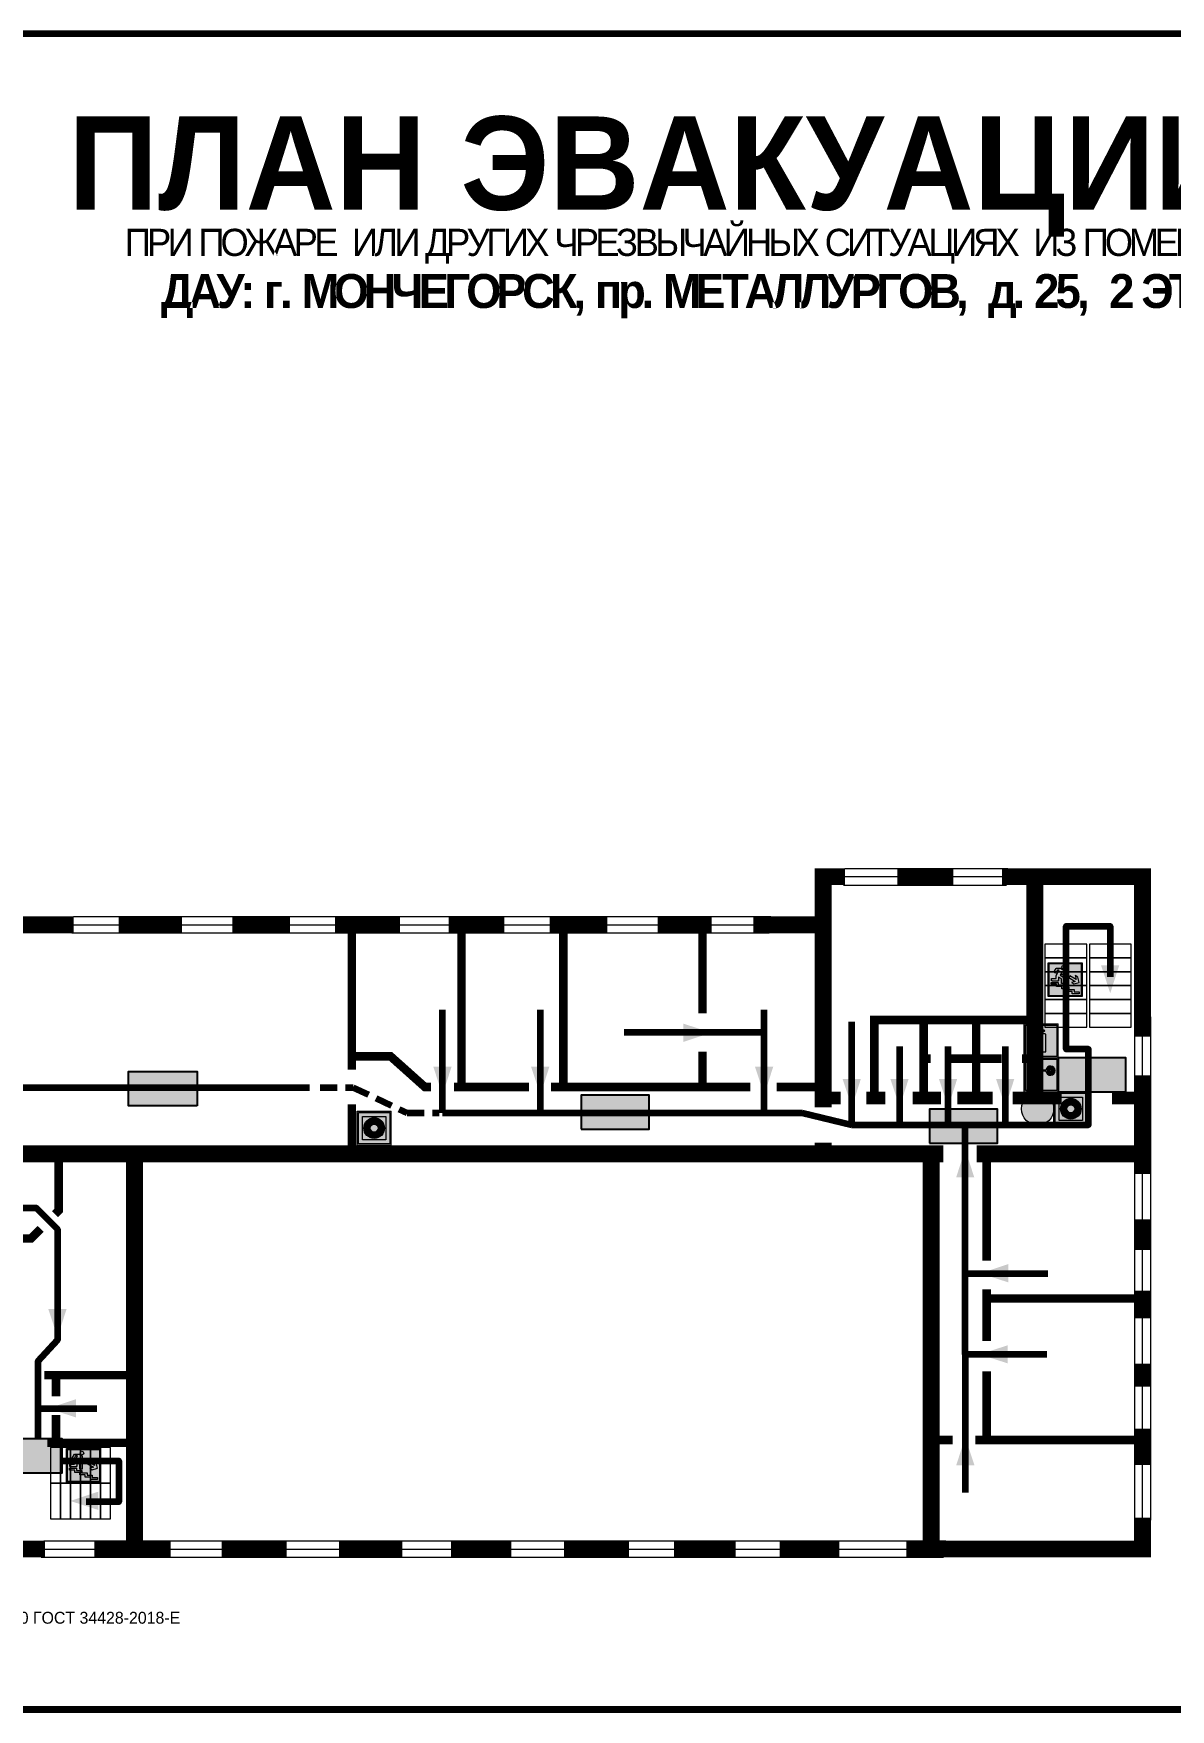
# Model space of a CAD drawing. Header units: millimetres. Extents: x 13810 to 67229, y 12374 to 21950.
# Drawn here: x 24440.5 to 24708.5, y 20267 to 20662 of the extents above; entities that cross this region are included whole.
import ezdxf

# ---------------------------------------------------------------- set-up
doc = ezdxf.new("R2010")
doc.units = ezdxf.units.MM
doc.linetypes.add('{ Wide Dash }', pattern=[12, 4, -2, 4, -2])
doc.layers.add('План_Штампы', color=7, linetype='Continuous')
doc.styles.add('обычный', font='arial.ttf')

# ---------------------------------------------------------------- blocks, each defined once
blk = doc.blocks.new('A$C7B4425F7')
at = {"true_color": 0xffffff}
blk.add_hatch(color=7, dxfattribs=at).paths.add_polyline_path([(0, 0), (-16, 0), (-16, -8), (0, -8)])
h = blk.add_hatch(color=126)
h.paths.add_polyline_path([(-0.2, -0.2), (-15.8, -0.2), (-15.8, -7.8), (-0.2, -7.8)])
h.paths.add_polyline_path([(-11.76, -2.03), (-11.76, -3.66), (-11.17, -3.66, -0.568275), (-11.17, -6.18), (-12.58, -6.18), (-12.58, -2.03)], flags=16)
h.paths.add_polyline_path([(-13.33, -4.12, -0.495768), (-13.59, -6.18), (-15.03, -6.18), (-15.03, -2.03), (-13.59, -2.03, -0.487973)], flags=16)
h.paths.add_polyline_path([(-10.25, -2.03), (-9.48, -2.03), (-9.48, -6.18), (-10.25, -6.18)], flags=16)
h.paths.add_polyline_path([(-13.84, -3.69), (-14.24, -3.69), (-14.24, -3.03), (-13.9, -3.03, -0.692621)], flags=0)
h.paths.add_polyline_path([(-9.15, -2.03), (-8.4, -2.03), (-8.04, -3.07), (-7.68, -2.03), (-6.93, -2.03), (-7.64, -4.1), (-6.93, -6.18), (-7.68, -6.18), (-8.04, -5.14), (-8.4, -6.18), (-9.15, -6.18), (-8.44, -4.1)], flags=16)
h.paths.add_polyline_path([(-11.76, -4.46), (-11.42, -4.46, -0.692621), (-11.36, -5.12), (-11.76, -5.12)], flags=0)
h.paths.add_polyline_path([(-13.9, -5.2), (-14.24, -5.2), (-14.24, -4.55), (-13.84, -4.55, -0.708038)], flags=0)
edge = h.paths.add_edge_path(flags=16)
edge.add_ellipse((-5.51, -4.08), major_axis=(0, 2.05), ratio=0.586184, start_angle=0, end_angle=360)
edge = h.paths.add_edge_path(flags=0)
edge.add_ellipse((-5.51, -4.08), major_axis=(0, 1.14), ratio=0.454828, start_angle=0, end_angle=360)
h.paths.add_polyline_path([(-4.13, -4.96, 0.377264), (-3.48, -4.52, 0.0555), (-3.16, -2.03), (-1.66, -2.03), (-1.66, -4.96), (-0.96, -4.96), (-0.96, -7.01), (-1.75, -7.01), (-1.75, -6.18), (-3.3, -6.18), (-3.3, -7.02), (-4.13, -7.02)], flags=16)
h.paths.add_polyline_path([(-2.73, -2.91), (-2.28, -2.91), (-2.28, -4.96), (-3.05, -4.96, 0.079136)], flags=0)
at = {"color": 126}
blk.add_lwpolyline([(-16, -8), (0, -8), (0, 0), (-16, 0)], close=True, dxfattribs=at)
blk = doc.blocks.new('вниз')
at = {"lineweight": 0, "true_color": 0xffffff}
h = blk.add_hatch(color=7, dxfattribs=at)
h.dxf.hatch_style = 1
h.paths.add_polyline_path([(40994.51, -4472.22), (40986.51, -4472.22), (40986.51, -4480.22), (40994.51, -4480.22)])
h.paths.add_polyline_path([(40994.31, -4472.42), (40994.31, -4480.01), (40986.71, -4480.01), (40986.71, -4472.42)], flags=16)
h.paths.add_polyline_path([(40988.43, -4473.53), (40989.43, -4473.53), (40990.19, -4473.96), (40990.19, -4474.6), (40991, -4474.6), (40991, -4475.06), (40989.73, -4475.06), (40989.73, -4474.46), (40989.3, -4475.18), (40990.17, -4475.7), (40990.17, -4477.11), (40989.63, -4477.11), (40989.63, -4476.01), (40988.94, -4475.59), (40988.94, -4476.46), (40988.94, -4476.46), (40987.47, -4476.46), (40987.26, -4476.46), (40987.26, -4475.92), (40988.4, -4475.92), (40988.4, -4475.2), (40989.1, -4473.99), (40988.66, -4473.99), (40988.24, -4474.7), (40987.86, -4474.47), (40988.41, -4473.56)], flags=0)
h.paths.add_polyline_path([(40990.55, -4473.29, -1), (40989.69, -4473.29, -1)], flags=0)
h.paths.add_polyline_path([(40988.85, -4476.89), (40988.85, -4477.43), (40990.1, -4477.43), (40990.1, -4477.99), (40991.34, -4477.99), (40991.34, -4478.54), (40992.59, -4478.54), (40992.59, -4479.09), (40993.83, -4479.09), (40993.83, -4479.52), (40992.17, -4479.52), (40992.17, -4478.97), (40990.91, -4478.97), (40990.91, -4478.41), (40989.68, -4478.41), (40989.68, -4477.86), (40988.43, -4477.86), (40988.43, -4477.31), (40987.6, -4477.31), (40987.18, -4477.31), (40987.18, -4476.89)], flags=0)
h.paths.add_polyline_path([(40991.61, -4475.33), (40993.12, -4476.2), (40992.9, -4475.27), (40993.48, -4475.6), (40993.83, -4476.88), (40992.56, -4477.22), (40991.97, -4476.88), (40992.9, -4476.61), (40991.38, -4475.74), (40991.58, -4475.39)], flags=0)
h.paths.add_polyline_path([(40990.19, -4473.96), (40989.43, -4473.53), (40988.43, -4473.53), (40988.41, -4473.56), (40987.86, -4474.47), (40988.24, -4474.7), (40988.66, -4473.99), (40989.1, -4473.99), (40988.4, -4475.2), (40988.4, -4475.92), (40987.26, -4475.92), (40987.26, -4476.46), (40987.47, -4476.46), (40988.94, -4476.46), (40988.94, -4476.27), (40988.94, -4475.59), (40989.63, -4476.01), (40989.63, -4477.11), (40990.17, -4477.11), (40990.17, -4475.7), (40989.3, -4475.18), (40989.73, -4474.46), (40989.73, -4475.06), (40991, -4475.06), (40991, -4474.6), (40990.19, -4474.6)], flags=0)
h.paths.add_polyline_path([(40990.55, -4473.29, 1), (40989.69, -4473.29, 1)], flags=0)
h.paths.add_polyline_path([(40991.61, -4475.33), (40991.58, -4475.39), (40991.38, -4475.74), (40992.9, -4476.61), (40991.97, -4476.88), (40992.56, -4477.22), (40993.83, -4476.88), (40993.48, -4475.6), (40992.9, -4475.27), (40993.12, -4476.2)], flags=0)
h.paths.add_polyline_path([(40990.1, -4477.43), (40988.85, -4477.43), (40988.85, -4476.89), (40987.18, -4476.89), (40987.18, -4477.31), (40987.6, -4477.31), (40988.43, -4477.31), (40988.43, -4477.86), (40989.68, -4477.86), (40989.68, -4478.41), (40990.91, -4478.41), (40990.91, -4478.97), (40992.17, -4478.97), (40992.17, -4479.52), (40993.83, -4479.52), (40993.83, -4479.09), (40992.59, -4479.09), (40992.59, -4478.54), (40991.34, -4478.54), (40991.34, -4477.99), (40990.1, -4477.99)], flags=0)
at = {"lineweight": 0}
h = blk.add_hatch(color=126, dxfattribs=at)
h.dxf.hatch_style = 1
h.paths.add_polyline_path([(40994.31, -4472.42), (40986.71, -4472.42), (40986.71, -4480.01), (40994.31, -4480.01)])
h.paths.add_polyline_path([(40988.43, -4473.53), (40989.43, -4473.53), (40990.19, -4473.96), (40990.19, -4474.6), (40991, -4474.6), (40991, -4475.06), (40989.73, -4475.06), (40989.73, -4474.46), (40989.3, -4475.18), (40990.17, -4475.7), (40990.17, -4477.11), (40989.63, -4477.11), (40989.63, -4476.01), (40988.94, -4475.59), (40988.94, -4476.46), (40988.94, -4476.46), (40987.47, -4476.46), (40987.26, -4476.46), (40987.26, -4475.92), (40988.4, -4475.92), (40988.4, -4475.2), (40989.1, -4473.99), (40988.66, -4473.99), (40988.24, -4474.7), (40987.86, -4474.47), (40988.41, -4473.56)], flags=16)
h.paths.add_polyline_path([(40990.55, -4473.29, -1), (40989.69, -4473.29, -1)], flags=16)
h.paths.add_polyline_path([(40988.85, -4476.89), (40988.85, -4477.43), (40990.1, -4477.43), (40990.1, -4477.99), (40991.34, -4477.99), (40991.34, -4478.54), (40992.59, -4478.54), (40992.59, -4479.09), (40993.83, -4479.09), (40993.83, -4479.52), (40992.17, -4479.52), (40992.17, -4478.97), (40990.91, -4478.97), (40990.91, -4478.41), (40989.68, -4478.41), (40989.68, -4477.86), (40988.43, -4477.86), (40988.43, -4477.31), (40987.6, -4477.31), (40987.18, -4477.31), (40987.18, -4476.89)], flags=16)
h.paths.add_polyline_path([(40991.61, -4475.33), (40993.12, -4476.2), (40992.9, -4475.27), (40993.48, -4475.6), (40993.83, -4476.88), (40992.56, -4477.22), (40991.97, -4476.88), (40992.9, -4476.61), (40991.38, -4475.74), (40991.58, -4475.39)], flags=16)
at = {"lineweight": 0, "true_color": 0xffffff}
h = blk.add_hatch(color=7, dxfattribs=at)
h.dxf.hatch_style = 1
h.paths.add_polyline_path([(40989.73, -4474.46), (40989.73, -4475.06), (40991, -4475.06), (40991, -4474.6), (40990.19, -4474.6), (40990.19, -4473.96), (40989.43, -4473.53), (40988.43, -4473.53), (40988.41, -4473.56), (40987.86, -4474.47), (40988.24, -4474.7), (40988.66, -4473.99), (40989.1, -4473.99), (40988.4, -4475.2), (40988.4, -4475.92), (40987.26, -4475.92), (40987.26, -4476.46), (40987.47, -4476.46), (40988.94, -4476.46), (40988.94, -4475.59), (40989.63, -4476.01), (40989.63, -4477.11), (40990.17, -4477.11), (40990.17, -4475.7), (40989.3, -4475.18)])
h.paths.add_polyline_path([(40989.69, -4473.29, 1), (40990.55, -4473.29, 1)])
h.paths.add_polyline_path([(40991.61, -4475.33), (40991.58, -4475.39), (40991.38, -4475.74), (40992.9, -4476.61), (40991.97, -4476.88), (40992.56, -4477.22), (40993.83, -4476.88), (40993.48, -4475.6), (40992.9, -4475.27), (40993.12, -4476.2)])
h.paths.add_polyline_path([(40990.1, -4477.43), (40988.85, -4477.43), (40988.85, -4476.89), (40987.18, -4476.89), (40987.18, -4477.31), (40987.6, -4477.31), (40988.43, -4477.31), (40988.43, -4477.86), (40989.68, -4477.86), (40989.68, -4478.41), (40990.91, -4478.41), (40990.91, -4478.97), (40992.17, -4478.97), (40992.17, -4479.52), (40993.83, -4479.52), (40993.83, -4479.09), (40992.59, -4479.09), (40992.59, -4478.54), (40991.34, -4478.54), (40991.34, -4477.99), (40990.1, -4477.99)])
at = {"color": 126, "lineweight": 0}
for points in [[(40986.51, -4472.22), (40994.51, -4472.22), (40994.51, -4480.22), (40986.51, -4480.22)], [(40986.71, -4472.42), (40994.31, -4472.42), (40994.31, -4480.01), (40986.71, -4480.01)]]:
    blk.add_lwpolyline(points, close=True, dxfattribs=at)
for points in [[(40987.47, -4476.46), (40987.26, -4476.46), (40987.26, -4475.92), (40988.4, -4475.92), (40988.4, -4475.2), (40989.1, -4473.99), (40988.66, -4473.99), (40988.24, -4474.7), (40987.86, -4474.47), (40988.41, -4473.56), (40988.43, -4473.53), (40989.43, -4473.53), (40990.19, -4473.96), (40990.19, -4474.6), (40991, -4474.6), (40991, -4475.06), (40989.73, -4475.06), (40989.73, -4474.46), (40989.3, -4475.18), (40990.17, -4475.7), (40990.17, -4477.11), (40989.63, -4477.11), (40989.63, -4476.01), (40988.94, -4475.59), (40988.94, -4476.46)], [(40991.58, -4475.39), (40991.38, -4475.74), (40992.9, -4476.61), (40991.97, -4476.88), (40992.56, -4477.22), (40993.83, -4476.88), (40993.48, -4475.6), (40992.9, -4475.27), (40993.12, -4476.2), (40991.61, -4475.33), (40991.58, -4475.39)], [(40987.6, -4477.31), (40987.18, -4477.31), (40987.18, -4476.89), (40988.85, -4476.89), (40988.85, -4477.43), (40990.1, -4477.43), (40990.1, -4477.99), (40991.34, -4477.99), (40991.34, -4478.54), (40992.59, -4478.54), (40992.59, -4479.09), (40993.83, -4479.09), (40993.83, -4479.52), (40992.17, -4479.52), (40992.17, -4478.97), (40990.91, -4478.97), (40990.91, -4478.41), (40989.68, -4478.41), (40989.68, -4477.86), (40988.43, -4477.86), (40988.43, -4477.31), (40987.6, -4477.31)], [(40987.47, -4476.46), (40988.94, -4476.46), (40988.94, -4476.27)]]:
    blk.add_lwpolyline(points, dxfattribs=at)
blk.add_circle((40990.12, -4473.29), 0.432, dxfattribs=at)
blk = doc.blocks.new('A$C32E8229D')
at = {"true_color": 0xffffff}
blk.add_hatch(color=7, dxfattribs=at).paths.add_polyline_path([(0, 0), (0, -8), (16, -8), (16, 0)])
h = blk.add_hatch(color=126)
h.paths.add_polyline_path([(0.2, -0.2), (15.8, -0.2), (15.8, -7.8), (0.2, -7.8)])
h.paths.add_polyline_path([(13.49, -2.05), (12.08, -2.05), (11.37, -2.63, 0.162397), (11.29, -2.84), (11.29, -3.63), (10.35, -3.63), (10.35, -4.05), (11.68, -4.05), (11.68, -3.48), (12.26, -4.28), (11.29, -5.1), (11.29, -6.78), (11.85, -6.78), (11.85, -5.44), (12.8, -4.64), (12.8, -5.94), (14.46, -5.94), (14.46, -5.39), (13.45, -5.39), (13.45, -3.97), (12.46, -2.59), (13.15, -2.59), (13.69, -3.34), (14.18, -3)], flags=16)
h.paths.add_polyline_path([(10.74, -1.82, 1), (11.8, -1.82, 1)], flags=16)
h.paths.add_polyline_path([(9.39, -3.59), (5.99, -3.59), (6.56, -3.03), (5.91, -3.03), (5.1, -3.83), (5.91, -4.64), (6.56, -4.64), (5.99, -4.09), (9.39, -4.09)], flags=16)
h.paths.add_polyline_path([(4.29, -1.08), (1.72, -1.08), (1.72, -6.6), (4.29, -6.6)], flags=16)
at = {"color": 126}
blk.add_lwpolyline([(16, -8), (0, -8), (0, 0), (16, 0)], close=True, dxfattribs=at)
blk = doc.blocks.new('A$C54414219')
at = {"true_color": 0xffffff}
h = blk.add_hatch(color=7, dxfattribs=at)
h.paths.add_polyline_path([(2.39, -9.45), (2.39, -18.3), (11.23, -18.3), (11.23, -9.45)], flags=0)
h.paths.add_polyline_path([(10.71, -13.87, -1), (2.92, -13.87, -1)], flags=0)
h.paths.add_polyline_path([(8.3, -13.87, -1), (5.33, -13.87, -1)], flags=0)
h.paths.add_polyline_path([(0.41, -7.47), (0.41, -20.27), (13.21, -20.27), (13.21, -7.47)])
h.paths.add_polyline_path([(0.92, -19.77), (12.71, -19.77), (12.71, -7.98), (0.92, -7.98)], flags=16)
h.paths.add_polyline_path([(11.23, -9.45), (11.23, -18.3), (2.39, -18.3), (2.39, -9.45)], flags=0)
at = {"lineweight": 5}
h = blk.add_hatch(color=242, dxfattribs=at)
h.paths.add_polyline_path([(12.71, -7.98), (0.92, -7.98), (0.92, -19.77), (12.71, -19.77)])
h.paths.add_polyline_path([(11.23, -18.3), (2.39, -18.3), (2.39, -9.45), (11.23, -9.45)], flags=16)
h.paths.add_polyline_path([(10.71, -13.87, -1), (2.92, -13.87, -1)], flags=0)
h.paths.add_polyline_path([(8.3, -13.87, -1), (5.33, -13.87, -1)], flags=0)
at = {"true_color": 0xffffff}
h = blk.add_hatch(color=7, dxfattribs=at)
h.paths.add_polyline_path([(2.39, -9.45), (2.39, -18.3), (11.23, -18.3), (11.23, -9.45)])
h.paths.add_polyline_path([(10.71, -13.87, -1), (2.92, -13.87, -1)], flags=16)
h.paths.add_polyline_path([(8.3, -13.87, -1), (5.33, -13.87, -1)], flags=0)
at = {"lineweight": 5}
h = blk.add_hatch(color=242, dxfattribs=at)
h.paths.add_polyline_path([(2.92, -13.87, 1), (10.71, -13.87, 1)])
h.paths.add_polyline_path([(8.3, -13.87, -1), (5.33, -13.87, -1)], flags=16)
at = {"color": 242, "lineweight": 5}
for p, q in [((0.41, -20.27), (0.41, -7.47)), ((0.41, -7.47), (13.21, -7.47)), ((0.41, -7.47), (13.21, -7.47)), ((13.21, -20.27), (13.21, -7.47)), ((0.41, -20.27), (13.21, -20.27))]:
    blk.add_line(p, q, dxfattribs=at)
for points in [[(0.92, -7.98), (12.71, -7.98), (12.71, -19.77), (0.92, -19.77)], [(2.39, -9.45), (11.23, -9.45), (11.23, -18.3), (2.39, -18.3)]]:
    blk.add_lwpolyline(points, close=True, dxfattribs=at)
for radius in [3.89, 1.49]:
    blk.add_circle((6.81, -13.87), radius, dxfattribs=at)
blk = doc.blocks.new('A$C7B8C2D5B')
at = {"lineweight": 0}
h = blk.add_hatch(color=5, dxfattribs=at)
h.dxf.hatch_style = 1
h.paths.add_polyline_path([(1.4, -3.02, 1), (-2.11, -3.02, 1)])
at = {"color": 5, "lineweight": 0}
blk.add_circle((-0.36, -3.02), 1.75, dxfattribs=at)
blk = doc.blocks.new('A$C37112FD5')
at = {"true_color": 0xf5f5ff}
h = blk.add_hatch(color=7, dxfattribs=at)
h.dxf.hatch_style = 1
h.paths.add_polyline_path([(12.8, -7.4), (0, -7.4), (0, -20.2), (12.8, -20.2)])
h.paths.add_polyline_path([(12.29, -7.91), (12.29, -19.69), (0.51, -19.69), (0.51, -7.91)], flags=16)
h.paths.add_polyline_path([(4.98, -9.04, -0.42597), (5.17, -9.22), (5.17, -12.25), (5.17, -15.29, -0.432244), (4.98, -15.47), (4.83, -15.47, -0.42597), (4.64, -15.29), (4.64, -12.25), (4.64, -9.22, -0.432244), (4.83, -9.04)], flags=0)
h.paths.add_polyline_path([(4.28, -9.22), (4.28, -12.25), (4.28, -15.29, -0.432244), (4.09, -15.47), (3.94, -15.47, -0.42597), (3.75, -15.29), (3.75, -12.25), (3.75, -9.22, -0.432244), (3.94, -9.04), (4.09, -9.04, -0.42597)], flags=0)
h.paths.add_polyline_path([(5.72, -9.04), (5.87, -9.04, -0.42597), (6.06, -9.22), (6.06, -12.25), (6.06, -15.29, -0.432244), (5.87, -15.47), (5.72, -15.47, -0.42597), (5.53, -15.29), (5.53, -12.25), (5.53, -9.22, -0.432244)], flags=0)
h.paths.add_polyline_path([(6.42, -8.9), (6.5, -8.9, -0.42597), (6.69, -9.08), (6.69, -12.03), (8.21, -12.03, -15.824349), (8.21, -12.47), (6.69, -12.47), (6.69, -15.42, -0.432244), (6.5, -15.6), (6.42, -15.6)], flags=0)
h.paths.add_polyline_path([(3.39, -9.22), (3.39, -12.25), (3.39, -15.29, -0.432244), (3.2, -15.47), (3.05, -15.47, -0.42597), (2.85, -15.29), (2.85, -12.25), (2.85, -9.22, -0.432244), (3.05, -9.04), (3.2, -9.04, -0.42597)], flags=0)
h.paths.add_polyline_path([(2.5, -9.22), (2.5, -16.71), (1.96, -16.71), (1.96, -9.22, -0.432244), (2.15, -9.04), (2.31, -9.04, -0.42597)], flags=0)
h.paths.add_polyline_path([(1.61, -8.9), (1.61, -15.6), (1.57, -15.6, -0.42597), (1.37, -15.42), (1.37, -12.03), (1.37, -9.09, -0.432244), (1.57, -8.9)], flags=0)
h.paths.add_polyline_path([(9.76, -10.81), (9.76, -12.03), (8.49, -12.03, -0.336371)], flags=0)
h.paths.add_polyline_path([(8.49, -12.47), (9.76, -12.47), (9.76, -13.7, -0.336371)], flags=0)
h.paths.add_polyline_path([(10.11, -10.81, -0.336371), (11.38, -12.03), (10.11, -12.03)], flags=0)
h.paths.add_polyline_path([(10.11, -12.47), (11.38, -12.47, -0.336371), (10.11, -13.7)], flags=0)
h.paths.add_polyline_path([(2.5, -16.84), (2.5, -17.05), (1.97, -17.05), (1.97, -16.84)], flags=0)
h.paths.add_polyline_path([(2.5, -17.24, -0.033778), (2.24, -18.6, -0.033778), (1.97, -17.24)], flags=0)
h = blk.add_hatch(color=242)
h.dxf.hatch_style = 1
h.paths.add_polyline_path([(12.29, -7.91), (0.51, -7.91), (0.51, -19.69), (12.29, -19.69)])
h.paths.add_polyline_path([(6.42, -15.6), (6.42, -8.9), (6.5, -8.9, -0.42597), (6.69, -9.08), (6.69, -12.03), (8.21, -12.03, -15.824349), (8.21, -12.47), (6.69, -12.47), (6.69, -15.42, -0.432244), (6.5, -15.6)], flags=16)
h.paths.add_polyline_path([(5.87, -15.47), (5.72, -15.47, -0.42597), (5.53, -15.29), (5.53, -12.25), (5.53, -9.22, -0.432244), (5.72, -9.04), (5.87, -9.04, -0.42597), (6.06, -9.22), (6.06, -12.25), (6.06, -15.29, -0.432244)], flags=16)
h.paths.add_polyline_path([(4.98, -15.47), (4.83, -15.47, -0.42597), (4.64, -15.29), (4.64, -12.25), (4.64, -9.22, -0.432244), (4.83, -9.04), (4.98, -9.04, -0.42597), (5.17, -9.22), (5.17, -12.25), (5.17, -15.29, -0.432244)], flags=16)
h.paths.add_polyline_path([(4.09, -15.47), (3.94, -15.47, -0.42597), (3.75, -15.29), (3.75, -12.25), (3.75, -9.22, -0.432244), (3.94, -9.04), (4.09, -9.04, -0.42597), (4.28, -9.22), (4.28, -12.25), (4.28, -15.29, -0.432244)], flags=16)
h.paths.add_polyline_path([(3.2, -15.47), (3.05, -15.47, -0.42597), (2.85, -15.29), (2.85, -12.25), (2.85, -9.22, -0.432244), (3.05, -9.04), (3.2, -9.04, -0.42597), (3.39, -9.22), (3.39, -12.25), (3.39, -15.29, -0.432244)], flags=16)
h.paths.add_polyline_path([(2.5, -17.05), (1.97, -17.05), (1.97, -16.84), (2.5, -16.84)], flags=16)
h.paths.add_polyline_path([(2.5, -17.24, -0.033778), (2.24, -18.6, -0.033778), (1.97, -17.24)], flags=16)
h.paths.add_polyline_path([(2.5, -16.71), (1.96, -16.71), (1.96, -9.22, -0.432244), (2.15, -9.04), (2.31, -9.04, -0.42597), (2.5, -9.22)], flags=16)
h.paths.add_polyline_path([(1.61, -15.6), (1.57, -15.6, -0.42597), (1.37, -15.42), (1.37, -12.03), (1.37, -9.09, -0.432244), (1.57, -8.9), (1.61, -8.9)], flags=16)
h.paths.add_polyline_path([(8.49, -12.47), (9.76, -12.47), (9.76, -13.7, -0.336371)], flags=0)
h.paths.add_polyline_path([(10.11, -13.7), (10.11, -12.47), (11.38, -12.47, -0.336371)], flags=0)
h.paths.add_polyline_path([(8.49, -12.03, -0.336371), (9.76, -10.81), (9.76, -12.03)], flags=0)
h.paths.add_polyline_path([(10.11, -12.03), (10.11, -10.81, -0.336371), (11.38, -12.03)], flags=0)
h = blk.add_hatch(color=7, dxfattribs=at)
h.dxf.hatch_style = 1
h.paths.add_polyline_path([(1.61, -8.9), (1.57, -8.9, 0.432244), (1.37, -9.09), (1.37, -12.03), (1.37, -15.42, 0.42597), (1.57, -15.6), (1.61, -15.6)])
h.paths.add_polyline_path([(2.5, -9.22, 0.42597), (2.31, -9.04), (2.15, -9.04, 0.432244), (1.96, -9.22), (1.96, -16.71), (2.5, -16.71)])
h.paths.add_polyline_path([(2.5, -16.84), (1.97, -16.84), (1.97, -17.05), (2.5, -17.05)])
h.paths.add_polyline_path([(2.5, -17.24), (1.97, -17.24, 0.033778), (2.24, -18.6, 0.033778)])
h.paths.add_polyline_path([(3.39, -12.25), (3.39, -9.22, 0.42597), (3.2, -9.04), (3.05, -9.04, 0.432244), (2.85, -9.22), (2.85, -12.25), (2.85, -15.29, 0.42597), (3.05, -15.47), (3.2, -15.47, 0.432244), (3.39, -15.29)])
h.paths.add_polyline_path([(4.28, -12.25), (4.28, -9.22, 0.42597), (4.09, -9.04), (3.94, -9.04, 0.432244), (3.75, -9.22), (3.75, -12.25), (3.75, -15.29, 0.42597), (3.94, -15.47), (4.09, -15.47, 0.432244), (4.28, -15.29)])
h.paths.add_polyline_path([(5.17, -12.25), (5.17, -9.22, 0.42597), (4.98, -9.04), (4.83, -9.04, 0.432244), (4.64, -9.22), (4.64, -12.25), (4.64, -15.29, 0.42597), (4.83, -15.47), (4.98, -15.47, 0.432244), (5.17, -15.29)])
h.paths.add_polyline_path([(6.06, -12.25), (6.06, -9.22, 0.42597), (5.87, -9.04), (5.72, -9.04, 0.432244), (5.53, -9.22), (5.53, -12.25), (5.53, -15.29, 0.42597), (5.72, -15.47), (5.87, -15.47, 0.432244), (6.06, -15.29)])
h.paths.add_polyline_path([(6.69, -12.47), (8.21, -12.47, 15.824349), (8.21, -12.03), (6.69, -12.03), (6.69, -9.08, 0.42597), (6.5, -8.9), (6.42, -8.9), (6.42, -15.6), (6.5, -15.6, 0.432244), (6.69, -15.42)])
h.paths.add_polyline_path([(8.49, -12.47), (9.76, -12.47), (9.76, -13.7, -0.336371)], flags=16)
h.paths.add_polyline_path([(8.49, -12.03, -0.336371), (9.76, -10.81), (9.76, -12.03)], flags=16)
h.paths.add_polyline_path([(10.11, -12.47), (11.38, -12.47, -0.336371), (10.11, -13.7)], flags=16)
h.paths.add_polyline_path([(10.11, -12.03), (10.11, -10.81, -0.336371), (11.38, -12.03)], flags=16)
h = blk.add_hatch(color=242)
h.dxf.hatch_style = 1
h.paths.add_polyline_path([(9.76, -10.81, 0.336371), (8.49, -12.03), (9.76, -12.03)])
h.paths.add_polyline_path([(10.11, -10.81), (10.11, -12.03), (11.38, -12.03, 0.336371)])
h.paths.add_polyline_path([(11.38, -12.47), (10.11, -12.47), (10.11, -13.7, 0.336371)])
h.paths.add_polyline_path([(9.76, -12.47), (8.49, -12.47, 0.336371), (9.76, -13.7)])
at = {"color": 242, "lineweight": 5}
for p, q in [((0, -20.2), (0, -7.4)), ((0, -7.4), (12.8, -7.4)), ((1.37, -12.03), (1.37, -9.08)), ((1.37, -12.03), (1.37, -15.42)), ((1.57, -8.9), (1.61, -8.9)), ((1.61, -8.9), (1.61, -15.6)), ((1.96, -16.71), (1.96, -9.22)), ((2.15, -9.04), (2.31, -9.04)), ((2.5, -16.71), (2.5, -9.22)), ((2.85, -12.25), (2.85, -9.22)), ((2.85, -12.25), (2.85, -15.29)), ((3.05, -9.04), (3.2, -9.04)), ((3.39, -12.25), (3.39, -9.22)), ((3.39, -12.25), (3.39, -15.29)), ((3.75, -12.25), (3.75, -9.22)), ((3.75, -12.25), (3.75, -15.29)), ((3.94, -9.04), (4.09, -9.04)), ((4.28, -12.25), (4.28, -9.22)), ((4.28, -12.25), (4.28, -15.29)), ((4.64, -12.25), (4.64, -9.22)), ((4.64, -12.25), (4.64, -15.29)), ((4.83, -9.04), (4.98, -9.04)), ((5.17, -12.25), (5.17, -9.22)), ((5.17, -12.25), (5.17, -15.29)), ((5.53, -12.25), (5.53, -9.22)), ((5.53, -12.25), (5.53, -15.29)), ((5.72, -9.04), (5.87, -9.04)), ((6.06, -12.25), (6.06, -9.22)), ((6.06, -12.25), (6.06, -15.29)), ((6.42, -8.9), (6.42, -15.6)), ((6.5, -8.9), (6.42, -8.9)), ((6.69, -12.03), (6.69, -9.08)), ((8.21, -12.03), (6.69, -12.03)), ((8.21, -12.47), (6.69, -12.47)), ((6.69, -12.47), (6.69, -15.42)), ((9.76, -12.03), (8.49, -12.03)), ((9.76, -12.47), (8.49, -12.47)), ((9.76, -10.81), (9.76, -12.03)), ((9.76, -12.47), (9.76, -13.7)), ((10.11, -10.81), (10.11, -12.03)), ((11.38, -12.03), (10.11, -12.03)), ((11.38, -12.47), (10.11, -12.47)), ((10.11, -12.47), (10.11, -13.7)), ((12.8, -20.2), (12.8, -7.4)), ((1.57, -15.6), (1.61, -15.6)), ((1.96, -16.71), (2.5, -16.71)), ((1.97, -16.84), (2.5, -16.84)), ((1.97, -17.05), (1.97, -16.84)), ((2.5, -17.05), (1.97, -17.05)), ((1.97, -17.24), (2.5, -17.24)), ((2.5, -16.84), (2.5, -17.05)), ((3.05, -15.47), (3.2, -15.47)), ((3.94, -15.47), (4.09, -15.47)), ((4.83, -15.47), (4.98, -15.47)), ((5.72, -15.47), (5.87, -15.47)), ((6.42, -15.6), (6.5, -15.6)), ((0, -20.2), (12.8, -20.2))]:
    blk.add_line(p, q, dxfattribs=at)
blk.add_lwpolyline([(0.51, -7.91), (12.29, -7.91), (12.29, -19.69), (0.51, -19.69)], close=True, dxfattribs=at)
for centre, radius, start, end in [((1.56, -9.09), 0.182, 87.10267, 180.60715), ((2.15, -9.22), 0.182, 87.10267, 180.60715), ((2.32, -9.22), 0.182, 359.39285, 92.89733), ((3.04, -9.22), 0.182, 87.10267, 180.60715), ((3.21, -9.22), 0.182, 359.39285, 92.89733), ((3.93, -9.22), 0.182, 87.10267, 180.60715), ((4.1, -9.22), 0.182, 359.39285, 92.89733), ((4.82, -9.22), 0.182, 87.10267, 180.60715), ((4.99, -9.22), 0.182, 359.39285, 92.89733), ((5.71, -9.22), 0.182, 87.10267, 180.60715), ((5.88, -9.22), 0.182, 359.39285, 92.89733), ((6.51, -9.09), 0.182, 359.39285, 92.89733), ((9.93, -12.25), 1.74, 187.23185, 172.76815), ((9.93, -12.25), 1.46, 96.99266, 171.35851), ((9.93, -12.25), 1.46, 188.64149, 263.00734), ((9.93, -12.25), 1.46, 8.64149, 83.00734), ((9.93, -12.25), 1.46, 276.99266, 351.35851), ((1.56, -15.42), 0.182, 179.39285, 272.89733), ((12.17, -15.98), 10.27, 187.04098, 194.7793), ((-7.7, -15.98), 10.27, 345.2207, 352.95902), ((3.04, -15.29), 0.182, 179.39285, 272.89733), ((3.21, -15.29), 0.182, 267.10267, 0.60715), ((3.93, -15.29), 0.182, 179.39285, 272.89733), ((4.1, -15.29), 0.182, 267.10267, 0.60715), ((4.82, -15.29), 0.182, 179.39285, 272.89733), ((4.99, -15.29), 0.182, 267.10267, 0.60715), ((5.71, -15.29), 0.182, 179.39285, 272.89733), ((5.88, -15.29), 0.182, 267.10267, 0.60715), ((6.51, -15.42), 0.182, 267.10267, 0.60715)]:
    blk.add_arc(centre, radius, start, end, dxfattribs=at)
blk = doc.blocks.new('A$C3AD82952')
at = {"true_color": 0xf5f5ff}
h = blk.add_hatch(color=7, dxfattribs=at)
h.dxf.hatch_style = 1
h.paths.add_polyline_path([(8.21, 8.73, 0.414214), (7.89, 9.05), (7.22, 9.05), (7.22, 9.92), (7.59, 9.92, 1), (7.57, 10.36), (7.22, 10.36), (7.22, 10.6), (6.43, 10.6), (6.43, 10.36), (6.01, 10.36), (4.74, 9.59), (4.74, 8.69), (4.98, 8.73), (4.98, 9.26), (6.12, 9.91), (6.43, 9.91), (6.43, 9.05), (5.76, 9.05, 0.414214), (5.44, 8.73), (5.44, 2.2), (8.21, 2.2)], flags=0)
h.paths.add_polyline_path([(12.8, 12.8), (0, 12.8), (0, 0), (12.8, 0)])
h.paths.add_polyline_path([(0.51, 12.29), (12.29, 12.29), (12.29, 0.51), (0.51, 0.51)], flags=16)
h.paths.add_polyline_path([(4.74, 9.59), (6.01, 10.36), (6.43, 10.36), (6.43, 10.6), (7.22, 10.6), (7.22, 10.36), (7.59, 10.36, -0.94586), (7.59, 9.92), (7.22, 9.92), (7.22, 9.05), (7.89, 9.05, -0.414214), (8.21, 8.73), (8.21, 2.2), (5.44, 2.2), (5.44, 8.73, -0.414214), (5.76, 9.05), (6.43, 9.05), (6.43, 9.91), (6.12, 9.91), (4.98, 9.26), (4.98, 8.73), (4.74, 8.69)], flags=0)
h = blk.add_hatch(color=242)
h.dxf.hatch_style = 1
h.paths.add_polyline_path([(12.29, 12.29), (0.51, 12.29), (0.51, 0.51), (12.29, 0.51)])
h.paths.add_polyline_path([(4.74, 8.69), (4.74, 9.59), (6.01, 10.36), (6.43, 10.36), (6.43, 10.6), (7.22, 10.6), (7.22, 10.36), (7.59, 10.36, -0.94586), (7.59, 9.92), (7.22, 9.92), (7.22, 9.05), (7.89, 9.05, -0.414214), (8.21, 8.73), (8.21, 2.2), (5.44, 2.2), (5.44, 8.73, -0.414214), (5.76, 9.05), (6.43, 9.05), (6.43, 9.91), (6.12, 9.91), (4.98, 9.26), (4.98, 8.73)], flags=16)
h = blk.add_hatch(color=7, dxfattribs=at)
h.dxf.hatch_style = 1
h.paths.add_polyline_path([(8.21, 8.73, 0.414214), (7.89, 9.05), (7.22, 9.05), (7.22, 9.92), (7.59, 9.92, 1), (7.57, 10.36), (7.22, 10.36), (7.22, 10.6), (6.43, 10.6), (6.43, 10.36), (6.01, 10.36), (4.74, 9.59), (4.74, 8.69), (4.98, 8.73), (4.98, 9.26), (6.12, 9.91), (6.43, 9.91), (6.43, 9.05), (5.76, 9.05, 0.414214), (5.44, 8.73), (5.44, 2.2), (8.21, 2.2)])
at = {"color": 242, "lineweight": 5}
for p, q in [((0, 0), (0, 12.8)), ((0, 12.8), (12.8, 12.8)), ((12.8, 0), (12.8, 12.8)), ((6.01, 10.36), (4.74, 9.59)), ((4.74, 9.59), (4.74, 8.69)), ((4.74, 8.69), (4.98, 8.73)), ((4.98, 9.26), (6.12, 9.91)), ((4.98, 8.73), (4.98, 9.26)), ((5.44, 2.2), (5.44, 8.73)), ((5.76, 9.05), (6.43, 9.05)), ((6.01, 10.36), (6.43, 10.36)), ((6.12, 9.91), (6.43, 9.91)), ((7.22, 10.6), (6.43, 10.6)), ((6.43, 10.6), (6.43, 10.36)), ((6.43, 9.91), (6.43, 9.05)), ((7.22, 10.36), (7.22, 10.6)), ((7.59, 10.36), (7.22, 10.36)), ((7.22, 9.05), (7.22, 9.92)), ((7.59, 9.92), (7.22, 9.92)), ((7.89, 9.05), (7.22, 9.05)), ((8.21, 2.2), (8.21, 8.73)), ((0, 0), (12.8, 0)), ((5.44, 2.2), (8.21, 2.2))]:
    blk.add_line(p, q, dxfattribs=at)
blk.add_lwpolyline([(0.51, 12.29), (12.29, 12.29), (12.29, 0.51), (0.51, 0.51)], close=True, dxfattribs=at)
for centre, radius, start, end in [((5.76, 8.73), 0.32, 90, 180), ((7.58, 10.14), 0.223, 273.18746, 86.81254), ((7.89, 8.73), 0.32, 0, 90)]:
    blk.add_arc(centre, radius, start, end, dxfattribs=at)

msp = doc.modelspace()

# ---------------------------------------------------------------- linework, layer by layer
at = {"color": 2, "lineweight": 100}
for points in [[(24287.54, 20661.98), (24887.54, 20661.98), (24887.54, 20266.98), (24287.54, 20266.98)], [(24287.54, 20266.98), (24887.54, 20266.98), (24887.54, 19871.98), (24287.54, 19871.98)]]:
    msp.add_lwpolyline(points, close=True, dxfattribs=at)
at = {"lineweight": 0}
for points, const_width in [([(24449.98, 20451.94), (24434.55, 20451.94), (24434.55, 20481.73)], 4), ([(24631.76, 20463.26), (24626.59, 20463.26), (24626.59, 20408.89)], 4), ([(24657.25, 20463.26), (24644.08, 20463.26)], 4), ([(24701.89, 20425.56), (24701.89, 20463.26), (24668.71, 20463.26)], 4), ([(24676.47, 20463.26), (24676.47, 20411.22)], 4), ([(24460.58, 20451.94), (24475.45, 20451.94)], 4), ([(24487.35, 20451.94), (24500.94, 20451.94)], 4), ([(24511.56, 20451.94), (24526.85, 20451.94)], 4), ([(24538.32, 20451.94), (24551.48, 20451.94)], 4), ([(24562.1, 20451.94), (24575.69, 20451.94)], 4), ([(24587.59, 20451.94), (24600.33, 20451.94)], 4), ([(24610.1, 20451.94), (24626.59, 20451.94)], 4), ([(24515.52, 20451.94), (24515.52, 20417.81)], 2), ([(24541.34, 20413.67), (24541.34, 20452.1)], 2), ([(24565.37, 20413.67), (24565.37, 20452.1)], 2), ([(24598.15, 20431.02), (24598.15, 20452.1)], 2), ([(24515.52, 20420.92), (24524.63, 20420.92), (24532.74, 20413.67), (24534.19, 20413.67)], 2), ([(24598.15, 20413.67), (24598.15, 20422.02)], 2), ([(24662.77, 20397.91), (24701.89, 20397.91), (24701.89, 20416.46)], 4), ([(24539.61, 20413.67), (24557.24, 20413.67)], 2), ([(24562.41, 20413.67), (24609.43, 20413.67)], 2), ([(24615.6, 20413.67), (24626.59, 20413.67)], 2), ([(24515.52, 20409.6), (24515.52, 20397.09)], 2), ([(24630.71, 20411.07), (24626.12, 20411.07)], 3), ([(24641.28, 20411.07), (24636.77, 20411.07)], 3), ([(24654.34, 20411.07), (24647.66, 20411.07)], 3), ([(24666.54, 20411.07), (24658.23, 20411.07)], 3), ([(24682.83, 20411.07), (24671.27, 20411.07)], 3), ([(24701.45, 20411.07), (24694.7, 20411.07)], 3), ([(24626.59, 20400.54), (24626.59, 20397.91)], 4), ([(24398.56, 20397.91), (24654.93, 20397.91)], 4), ([(24464.26, 20397.91), (24464.26, 20304.8)], 4), ([(24652.08, 20397.91), (24652.08, 20304.8)], 4), ([(24701.89, 20393.17), (24701.89, 20397.91)], 4), ([(24665.13, 20372.74), (24665.13, 20396.56)], 2), ([(24701.89, 20375.25), (24701.89, 20382.53)], 4), ([(24665.13, 20353.8), (24665.13, 20366.02)], 2), ([(24701.89, 20359.15), (24701.89, 20365.65)], 4), ([(24665.13, 20363.82), (24700.02, 20363.82)], 2), ([(24696.08, 20363.82), (24702.21, 20363.82)], 2), ([(24701.89, 20343.05), (24701.89, 20348.51)], 4), ([(24443.06, 20345.79), (24463.59, 20345.79), (24445.79, 20345.79), (24445.79, 20340.79)], 2), ([(24665.13, 20330.48), (24665.13, 20346.67)], 2), ([(24445.79, 20336.4), (24445.79, 20329.89)], 2), ([(24701.89, 20324.61), (24701.89, 20333.18)], 4), ([(24443.75, 20329.82), (24463.59, 20329.82)], 2), ([(24653.04, 20330.48), (24657.1, 20330.48)], 2), ([(24662.43, 20330.48), (24697.51, 20330.48)], 2), ([(24697.51, 20330.48), (24701.17, 20330.48)], 2), ([(24406.72, 20327.06), (24434.55, 20327.06), (24434.55, 20304.8), (24443.17, 20304.8)], 4), ([(24646.18, 20304.8), (24701.89, 20304.8), (24701.89, 20312.15)], 4), ([(24454.83, 20304.8), (24472.8, 20304.8)], 4), ([(24484.79, 20304.8), (24500.17, 20304.8)], 4), ([(24512.47, 20304.8), (24527.43, 20304.8)], 4), ([(24538.84, 20304.8), (24553.1, 20304.8)], 4), ([(24565.55, 20304.8), (24580.84, 20304.8)], 4), ([(24591.47, 20304.8), (24605.99, 20304.8)], 4), ([(24616.37, 20304.8), (24630.37, 20304.8)], 4)]:
    msp.add_lwpolyline(points, dxfattribs=dict(at, const_width=const_width))
at = {"color": 126, "lineweight": 100, "true_color": 0x008754}
for points in [[(24377.5, 20471.63), (24377.68, 20413.58), (24505.49, 20413.58)], [(24633.34, 20404.74), (24689.14, 20404.74), (24689.14, 20422.6), (24683.86, 20422.6), (24683.86, 20451.61), (24694.26, 20451.61), (24694.26, 20439.65)], [(24536.9, 20407.6), (24536.9, 20431.89)], [(24559.96, 20407.6), (24559.96, 20431.89)], [(24612.72, 20407.6), (24612.72, 20431.89)], [(24612.72, 20426.5), (24579.7, 20426.5)], [(24633.38, 20404.74), (24633.38, 20429.02)], [(24644.64, 20404.74), (24644.64, 20423.27)], [(24656.08, 20404.74), (24656.08, 20423.27)], [(24669.54, 20404.74), (24669.54, 20423.27)], [(24536.9, 20407.6), (24621.65, 20407.6)], [(24621.65, 20407.6), (24633.34, 20404.74)], [(24660.08, 20350.67), (24660.08, 20404.74)], [(24393.34, 20385.22), (24441.08, 20385.22), (24446.13, 20380.18), (24446.13, 20354.01), (24441.52, 20349.03), (24441.52, 20330.78)], [(24660.08, 20369.77), (24679.51, 20369.77)], [(24679.33, 20350.67), (24660.08, 20350.67), (24660.08, 20318.14)], [(24441.52, 20337.91), (24455.41, 20337.91)], [(24447.25, 20325.56), (24460.56, 20325.56), (24460.56, 20315.9), (24452.91, 20315.9)]]:
    msp.add_lwpolyline(points, dxfattribs=at)
at = {"lineweight": 0}
for points in [[(24631.68, 20465.15), (24670.14, 20465.15)], [(24631.37, 20461.26), (24669.84, 20461.26)], [(24631.76, 20463.26), (24670.22, 20463.26)], [(24449.91, 20453.87), (24614.26, 20453.87)], [(24449.52, 20450.01), (24613.88, 20450.01)], [(24449.98, 20451.94), (24614.34, 20451.94)], [(24700.02, 20311.87), (24700.02, 20430.47)], [(24701.89, 20312.15), (24701.89, 20430.74)], [(24703.82, 20311.63), (24703.82, 20430.23)], [(24442.92, 20306.69), (24655.53, 20306.69)], [(24443.17, 20304.8), (24655.78, 20304.8)], [(24442.31, 20302.89), (24654.92, 20302.89)]]:
    msp.add_lwpolyline(points, dxfattribs=at)
for points in [[(24678.87, 20444.1), (24688.71, 20444.1), (24688.71, 20447.37), (24678.87, 20447.37)], [(24689.38, 20444.1), (24699.22, 20444.1), (24699.22, 20447.37), (24689.38, 20447.37)], [(24678.87, 20440.83), (24688.71, 20440.83), (24688.71, 20444.1), (24678.87, 20444.1)], [(24689.38, 20440.83), (24699.22, 20440.83), (24699.22, 20444.1), (24689.38, 20444.1)], [(24678.87, 20437.57), (24688.71, 20437.57), (24688.71, 20440.83), (24678.87, 20440.83)], [(24678.87, 20434.3), (24688.71, 20434.3), (24688.71, 20437.57), (24678.87, 20437.57)], [(24689.38, 20437.57), (24699.22, 20437.57), (24699.22, 20440.83), (24689.38, 20440.83)], [(24689.38, 20434.3), (24699.22, 20434.3), (24699.22, 20437.57), (24689.38, 20437.57)], [(24678.87, 20431.03), (24688.71, 20431.03), (24688.71, 20434.3), (24678.87, 20434.3)], [(24689.38, 20431.03), (24699.22, 20431.03), (24699.22, 20434.3), (24689.38, 20434.3)], [(24678.87, 20427.76), (24688.71, 20427.76), (24688.71, 20431.03), (24678.87, 20431.03)], [(24689.38, 20427.76), (24699.22, 20427.76), (24699.22, 20431.03), (24689.38, 20431.03)], [(24444.45, 20320.32), (24446.81, 20320.32), (24446.81, 20328.74), (24444.45, 20328.74)], [(24446.81, 20320.32), (24449.17, 20320.32), (24449.17, 20328.74), (24446.81, 20328.74)], [(24449.17, 20320.32), (24451.53, 20320.32), (24451.53, 20328.74), (24449.17, 20328.74)], [(24451.53, 20320.32), (24453.89, 20320.32), (24453.89, 20328.74), (24451.53, 20328.74)], [(24453.89, 20320.32), (24456.25, 20320.32), (24456.25, 20328.74), (24453.89, 20328.74)], [(24456.25, 20320.32), (24458.6, 20320.32), (24458.6, 20328.74), (24456.25, 20328.74)], [(24444.45, 20311.89), (24446.81, 20311.89), (24446.81, 20320.32), (24444.45, 20320.32)], [(24446.81, 20311.89), (24449.17, 20311.89), (24449.17, 20320.32), (24446.81, 20320.32)], [(24449.17, 20311.89), (24451.53, 20311.89), (24451.53, 20320.32), (24449.17, 20320.32)], [(24451.53, 20311.89), (24453.89, 20311.89), (24453.89, 20320.32), (24451.53, 20320.32)], [(24453.89, 20311.89), (24456.25, 20311.89), (24456.25, 20320.32), (24453.89, 20320.32)], [(24456.25, 20311.89), (24458.6, 20311.89), (24458.6, 20320.32), (24456.25, 20320.32)]]:
    msp.add_lwpolyline(points, close=True, dxfattribs=at)
at = {"lineweight": 0, "const_width": 2, "elevation": 2}
for points in [[(24638.64, 20411.07), (24638.64, 20429.46), (24677.67, 20429.46), (24650.3, 20429.46), (24650.3, 20410.42), (24650.3, 20429.46), (24662.67, 20429.46), (24662.67, 20410.42), (24662.67, 20429.46)], [(24650.3, 20420.36), (24651.93, 20420.36)], [(24656.21, 20420.36), (24668.65, 20420.36)], [(24673.47, 20420.36), (24675.96, 20420.36)], [(24445.55, 20383.7), (24446.41, 20384.56), (24446.41, 20397.18)], [(24434.45, 20377.99), (24439.88, 20377.99), (24442.13, 20380.26)]]:
    msp.add_lwpolyline(points, dxfattribs=at)
at = {"color": 126, "linetype": '{ Wide Dash }', "lineweight": 100, "true_color": 0x008754}
msp.add_lwpolyline([(24508.04, 20413.58), (24515.79, 20413.58), (24528.55, 20407.6), (24536.06, 20407.6)], dxfattribs=at)
at = {"layer": 'План_Штампы', "color": 126, "true_color": 0x008754}
for points in [[(24692.09, 20442.38), (24696.38, 20442.38), (24694.26, 20435.79)], [(24593.67, 20424.32), (24593.67, 20428.61), (24600.26, 20426.49)], [(24534.71, 20418.44), (24539, 20418.44), (24536.88, 20411.85)], [(24557.77, 20418.44), (24562.06, 20418.44), (24559.94, 20411.85)], [(24610.53, 20418.44), (24614.82, 20418.44), (24612.7, 20411.85)], [(24631.19, 20415.58), (24635.48, 20415.57), (24633.36, 20408.98)], [(24642.44, 20415.58), (24646.73, 20415.57), (24644.62, 20408.98)], [(24653.89, 20415.58), (24658.18, 20415.57), (24656.06, 20408.98)], [(24667.35, 20415.58), (24671.64, 20415.57), (24669.52, 20408.98)], [(24662.23, 20392.36), (24657.94, 20392.37), (24660.06, 20398.96)], [(24670.21, 20371.94), (24670.21, 20367.65), (24663.62, 20369.76)], [(24443.97, 20361.34), (24448.26, 20361.33), (24446.14, 20354.75)], [(24670.11, 20352.83), (24670.11, 20348.54), (24663.52, 20350.66)], [(24450.49, 20340.1), (24450.48, 20335.81), (24443.9, 20337.93)], [(24662.25, 20324.53), (24657.96, 20324.53), (24660.07, 20331.12)], [(24455.72, 20318.3), (24455.72, 20314.01), (24449.13, 20316.13)]]:
    msp.add_solid(points, dxfattribs=at)

# ---------------------------------------------------------------- block references
at = {"color": 126, "true_color": 0x008754}
for p in [(-16306.87, 24915.2), (-16538.25, 24800.71)]:
    msp.add_blockref('вниз', p, dxfattribs=at)
for name, p, xscale, yscale, zscale in [('A$C3AD82952', (24673.96, 20420.58), 0.625, 0.625, 0.625), ('A$C37112FD5', (24673.96, 20425.2), 0.6249984004534781, 0.6249984004534781, 0.6249984004534781), ('A$C7B8C2D5B', (24677.93, 20415.1), 2.177419353276491, 2.177419353276491, 2.177419353276491), ('A$C54414219', (24680.72, 20417.23), 0.625, 0.625, 0.625), ('A$C54414219', (24516.51, 20412.67), 0.625, 0.625, 0.625)]:
    msp.add_blockref(name, p, dxfattribs=dict(xscale=xscale, yscale=yscale, zscale=zscale))
at = {"layer": 'План_Штампы'}
for p in [(24697.96, 20420.58), (24447.25, 20330.78)]:
    msp.add_blockref('A$C7B4425F7', p, dxfattribs=at)
at = {"layer": 'План_Штампы', "color": 126, "true_color": 0x008754, "xscale": 1.012510887696, "yscale": 1.012510887696, "zscale": 1.012510887696, "rotation": 359.9978653237144}
msp.add_blockref('A$C32E8229D', (24462.85, 20417.32), dxfattribs=at)
at = {"layer": 'План_Штампы', "color": 126, "true_color": 0x008754, "xscale": -1}
for p in [(24585.59, 20411.73), (24667.69, 20408.43)]:
    msp.add_blockref('A$C32E8229D', p, dxfattribs=at)

# ---------------------------------------------------------------- texts
at = {"lineweight": 0, "style": 'обычный'}
for s, insert, char_height, width, attachment_point in [('{\\fProxima Nova Rg|b1|i0|c204|p2;ПЛАН ЭВАКУАЦИИ}', (24448.69, 20642.43), 22, 493.8901, 1), ('\\pi-8.4,l8.4,t8.4;{\\fProxima Nova Rg|b0|i0|c204|p2;ИЗГОТОВИТЕЛЬ: ИП АНДРЕЕВ А. А.\\fProxima Nova Rg|b0|i0|c0|p2; \\fProxima Nova Rg|b0|i0|c204|p2;ФП-24 - 2022/ 200-25-1440 ГОСТ 34428-2018-Е\\H1.2266x; }', (24401.02, 20288.19), 2.8, 191.3484, 5)]:
    msp.add_mtext(s, dxfattribs=dict(at, insert=insert, char_height=char_height, width=width, attachment_point=attachment_point))
at = {"color": 0, "lineweight": 0, "insert": (24599.47, 20616.08), "char_height": 8, "width": 449.2158, "attachment_point": 5, "style": 'обычный'}
msp.add_mtext('{\\fArial Black|b1|i0|c204|p34;\\H2x;\\T0.85;  \\fArial Narrow|b0|i0|c204|p34;\\H0.8x;\\W0.9;\\P\\fProxima Nova Rg|b0|i0|c204|p2;\\H0.5x;\\W1;\\C256;ПРИ ПОЖАРЕ  ИЛИ ДРУГИХ ЧРЕЗВЫЧАЙНЫХ СИТУАЦИЯХ  ИЗ ПОМЕЩЕНИЙ \\fProxima Nova Rg|b1|i0|c204|p2;\\H1.25x;\\PДАУ: г. МОНЧЕГОРСК, пр. МЕТАЛЛУРГОВ,  д. 25,  2 ЭТАЖ}', dxfattribs=at)

doc.saveas('drawing.dxf')
